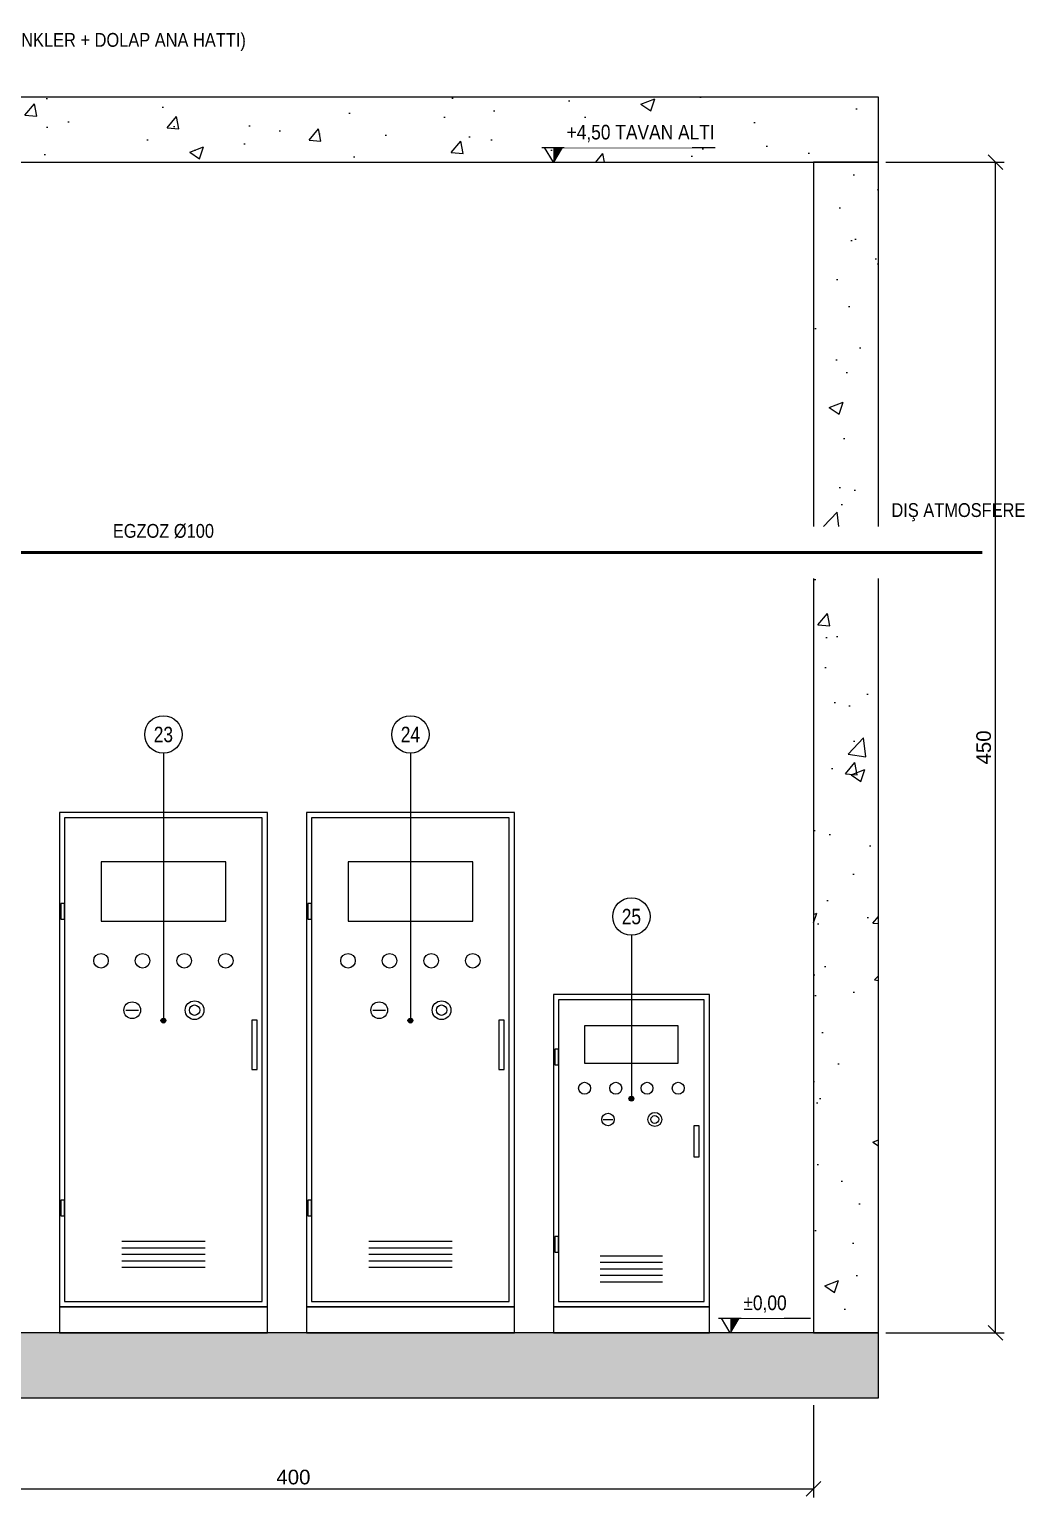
# Model space of a CAD drawing. Header units: centimetres. Extents: x -278 to 1481, y -912 to 580.
# Drawn here: x 1098 to 1481, y -63 to 501 of the extents above; entities that cross this region are included whole.
import ezdxf
from ezdxf.enums import TextEntityAlignment as Align

# ---------------------------------------------------------------- set-up
doc = ezdxf.new("R2010")
doc.units = ezdxf.units.CM
doc.header["$LTSCALE"] = 10
for name, color, linetype in [('ROTAS-BETON', 7, 'Continuous'), ('ROTAS-EGZOZ', 8, 'Continuous'), ('ROTAS-KOT', 2, 'Continuous'), ('ROTAS-MASKE', 7, 'Continuous'), ('ROTAS-NUMARA', 1, 'Continuous'), ('ROTAS-OLCU', 2, 'Continuous'), ('ROTAS-POMPA-EKIPMAN', 4, 'Continuous'), ('ROTAS-POMPA-KAIDE', 8, 'Continuous'), ('ROTAS-TARAMA', 8, 'Continuous'), ('ROTAS-YANGIN-BORU', 1, 'Continuous')]:
    doc.layers.add(name, color=color, linetype=linetype)
doc.styles.add('ROTAS', font='arial.ttf')
doc.dimstyles.new('ROTAS-OLCU', dxfattribs={"dimtxt": 5.625, "dimasz": 4.5, "dimexe": 3.375, "dimexo": 2.8125, "dimgap": 1.6875, "dimtad": 1, "dimdec": 0, "dimtxsty": 'ROTAS', "dimtsz": 2.8125, "dimcen": 2.5, "dimclrd": 2, "dimclre": 2, "dimclrt": 2, "dimazin": 3, "dimtfac": 1, "dimtmove": 0, "dimatfit": 3})

msp = doc.modelspace()

# ---------------------------------------------------------------- hatches: boundary and pattern name
at = {"layer": 'ROTAS-KOT'}
h = msp.add_hatch(color=256, dxfattribs=at)
h.dxf.hatch_style = 1
h.paths.add_polyline_path([(1300, 450), (1300, 455.62), (1303.38, 455.62)])
h = msp.add_hatch(color=256, dxfattribs=at)
h.dxf.hatch_style = 1
h.paths.add_polyline_path([(1368, 0), (1368, 5.62), (1371.38, 5.62)])
at = {"layer": 'ROTAS-NUMARA'}
h = msp.add_hatch(color=256, dxfattribs=at)
h.dxf.hatch_style = 1
h.paths.add_polyline_path([(1150.94, 120), (1150.81, 120.47), (1150.47, 120.81), (1150, 120.94), (1149.53, 120.81), (1149.19, 120.47), (1149.06, 120), (1149.19, 119.53), (1149.53, 119.19), (1150, 119.06), (1150.47, 119.19), (1150.81, 119.53)])
h = msp.add_hatch(color=256, dxfattribs=at)
h.dxf.hatch_style = 1
h.paths.add_polyline_path([(1245.94, 120), (1245.81, 120.47), (1245.47, 120.81), (1245, 120.94), (1244.53, 120.81), (1244.19, 120.47), (1244.06, 120), (1244.19, 119.53), (1244.53, 119.19), (1245, 119.06), (1245.47, 119.19), (1245.81, 119.53)])
h = msp.add_hatch(color=256, dxfattribs=at)
h.dxf.hatch_style = 1
h.paths.add_polyline_path([(1330.94, 90), (1330.81, 90.47), (1330.47, 90.81), (1330, 90.94), (1329.53, 90.81), (1329.19, 90.47), (1329.06, 90), (1329.19, 89.53), (1329.53, 89.19), (1330, 89.06), (1330.47, 89.19), (1330.81, 89.53)])
at = {"layer": 'ROTAS-TARAMA'}
h = msp.add_hatch(dxfattribs=at)
h.set_pattern_fill('AR-CONC', scale=0.3)
h.paths.add_polyline_path([(1425, 475), (1425, 450), (1006, 450), (1006, 475)])
h = msp.add_hatch(dxfattribs=at)
h.set_pattern_fill('AR-CONC', scale=0.3)
h.paths.add_polyline_path([(1400, 450), (1425, 450), (1425, 310), (1400, 310)])
h = msp.add_hatch(dxfattribs=at)
h.set_pattern_fill('AR-CONC', scale=0.3)
h.paths.add_polyline_path([(1425, 0), (1400, 0), (1400, 290), (1425, 290)])
h = msp.add_hatch(dxfattribs=at)
h.set_pattern_fill('AR-CONC', scale=0.3)
h.paths.add_polyline_path([(-230, -25), (1425, -25), (1425, 0), (-230, 0)])

# ---------------------------------------------------------------- linework, layer by layer
at = {"layer": 'ROTAS-BETON'}
for points in [[(1006, 450), (1425, 450), (1425, 475), (1006, 475)], [(1425, 310), (1425, 450), (1400, 450), (1400, 310)], [(1400, 0), (1425, 0), (1425, 290)], [(1400, 290), (1400, 0)]]:
    msp.add_lwpolyline(points, dxfattribs=at)
msp.add_lwpolyline([(-230, -25), (1425, -25), (1425, 0), (-230, 0)], close=True, dxfattribs=at)
at = {"layer": 'ROTAS-EGZOZ', "const_width": 1.17}
msp.add_lwpolyline([(1060, 300), (1465, 300)], dxfattribs=at)
at = {"layer": 'ROTAS-KOT'}
for points in [[(1295.5, 455.62), (1362.19, 455.62)], [(1363.5, 5.62), (1398.94, 5.62)]]:
    msp.add_lwpolyline(points, dxfattribs=at)
for points in [[(1300, 450), (1296.62, 455.62), (1303.38, 455.62)], [(1368, 0), (1364.62, 5.62), (1371.38, 5.62)]]:
    msp.add_lwpolyline(points, close=True, dxfattribs=at)
at = {"layer": 'ROTAS-NUMARA'}
for p, q in [((1150, 222.81), (1150, 120)), ((1245, 222.81), (1245, 120)), ((1330, 152.81), (1330, 90))]:
    msp.add_line(p, q, dxfattribs=at)
for centre in [(1150, 120), (1245, 120), (1330, 90)]:
    msp.add_circle(centre, 0.938, dxfattribs=at)
at = {"layer": 'ROTAS-POMPA-EKIPMAN'}
for points in [[(1110, 10), (1190, 10), (1190, 200), (1110, 200)], [(1112, 12), (1188, 12), (1188, 198), (1112, 198)], [(1205, 10), (1285, 10), (1285, 200), (1205, 200)], [(1207, 12), (1283, 12), (1283, 198), (1207, 198)], [(1126, 158.2), (1174, 158.2), (1174, 181), (1126, 181)], [(1221, 158.2), (1269, 158.2), (1269, 181), (1221, 181)], [(1110.5, 159), (1112, 159), (1112, 165), (1110.5, 165)], [(1205.5, 159), (1207, 159), (1207, 165), (1205.5, 165)], [(1300, 10), (1360, 10), (1360, 130), (1300, 130)], [(1302, 12), (1358, 12), (1358, 128), (1302, 128)], [(1184, 101.2), (1186, 101.2), (1186, 120.2), (1184, 120.2)], [(1279, 101.2), (1281, 101.2), (1281, 120.2), (1279, 120.2)], [(1312, 103.6), (1348, 103.6), (1348, 118), (1312, 118)], [(1300.5, 103), (1302, 103), (1302, 109), (1300.5, 109)], [(1354, 67.6), (1356, 67.6), (1356, 79.6), (1354, 79.6)], [(1110.5, 45), (1112, 45), (1112, 51), (1110.5, 51)], [(1205.5, 45), (1207, 45), (1207, 51), (1205.5, 51)], [(1300.5, 31), (1302, 31), (1302, 37), (1300.5, 37)]]:
    msp.add_lwpolyline(points, close=True, dxfattribs=at)
for points in [[(1135.6, 124), (1140.4, 124)], [(1230.6, 124), (1235.4, 124)], [(1319.2, 82), (1322.8, 82)], [(1134, 35.2), (1166, 35.2)], [(1229, 35.2), (1261, 35.2)], [(1134, 32.7), (1166, 32.7)], [(1134, 30.2), (1166, 30.2)], [(1229, 32.7), (1261, 32.7)], [(1229, 30.2), (1261, 30.2)], [(1318, 29.6), (1342, 29.6)], [(1134, 27.7), (1166, 27.7)], [(1134, 25.2), (1166, 25.2)], [(1229, 27.7), (1261, 27.7)], [(1229, 25.2), (1261, 25.2)], [(1318, 27.1), (1342, 27.1)], [(1318, 24.6), (1342, 24.6)], [(1318, 22.1), (1342, 22.1)], [(1318, 19.6), (1342, 19.6)]]:
    msp.add_lwpolyline(points, dxfattribs=at)
for centre, radius in [((1126, 143), 2.8), ((1142, 143), 2.8), ((1158, 143), 2.8), ((1174, 143), 2.8), ((1221, 143), 2.8), ((1237, 143), 2.8), ((1253, 143), 2.8), ((1269, 143), 2.8), ((1138, 124), 3.2), ((1162, 124), 3.6), ((1162, 124), 2), ((1233, 124), 3.2), ((1257, 124), 3.6), ((1257, 124), 2), ((1312, 94), 2.3), ((1324, 94), 2.3), ((1336, 94), 2.3), ((1348, 94), 2.3), ((1339, 82), 2.7), ((1321, 82), 2.4), ((1339, 82), 1.5)]:
    msp.add_circle(centre, radius, dxfattribs=at)
at = {"layer": 'ROTAS-POMPA-KAIDE'}
for points in [[(1110, 0), (1190, 0), (1190, 10), (1110, 10)], [(1205, 0), (1285, 0), (1285, 10), (1205, 10)], [(1300, 0), (1360, 0), (1360, 10), (1300, 10)]]:
    msp.add_lwpolyline(points, close=True, dxfattribs=at)

# ---------------------------------------------------------------- dimensions: what is measured, and where the dimension line sits
at = {"layer": 'ROTAS-OLCU'}
msp.add_linear_dim(base=(1000, -60), p1=(1000, -25), p2=(1400, -25), dimstyle='ROTAS-OLCU', dxfattribs=at).render()

# ---------------------------------------------------------------- wipeouts: each hides what was drawn before it
for points in [[(1013.2, 493.02), (1146.38, 493.02), (1146.38, 500.72), (1013.2, 500.72)], [(1429.2, 310.67), (1467.19, 310.67), (1467.19, 318.38), (1429.2, 318.38)]]:
    msp.add_wipeout(points).dxf.layer = 'ROTAS-MASKE'

# ---------------------------------------------------------------- next in the draw order: texts
at = {"layer": 'ROTAS-EGZOZ', "style": 'ROTAS', "width": 0.85}
msp.add_text('DIŞ ATMOSFERE', height=5.3125, dxfattribs=at).set_placement((1430, 312), align=Align.BOTTOM_LEFT)
at = {"layer": 'ROTAS-YANGIN-BORU', "style": 'ROTAS', "width": 0.85}
msp.add_text('YANGIN TESİSATINA (SPRİNKLER + DOLAP ANA HATTI)', height=5.3125, dxfattribs=at).set_placement((1014, 497), align=Align.MIDDLE_LEFT)

# ---------------------------------------------------------------- next in the draw order: dimensions: what is measured, and where the dimension line sits
at = {"layer": 'ROTAS-OLCU'}
msp.add_linear_dim(base=(1470, 0), p1=(1425, 0), p2=(1425, 450), angle=90, dimstyle='ROTAS-OLCU', dxfattribs=at).render()

# ---------------------------------------------------------------- next in the draw order: wipeouts: each hides what was drawn before it
for points in [[(1304.22, 455.62), (1353.34, 455.62), (1353.34, 463.78), (1304.22, 463.78)], [(1134.41, 302.67), (1164, 302.67), (1164, 310.38), (1134.41, 310.38)], [(1157.19, 230), (1156.94, 231.86), (1156.22, 233.59), (1155.08, 235.08), (1153.59, 236.22), (1151.86, 236.94), (1150, 237.19), (1148.14, 236.94), (1146.41, 236.22), (1144.92, 235.08), (1143.78, 233.59), (1143.06, 231.86), (1142.81, 230), (1143.06, 228.14), (1143.78, 226.41), (1144.92, 224.92), (1146.41, 223.78), (1148.14, 223.06), (1150, 222.81), (1151.86, 223.06), (1153.59, 223.78), (1155.08, 224.92), (1156.22, 226.41), (1156.94, 228.14)], [(1252.19, 230), (1251.94, 231.86), (1251.22, 233.59), (1250.08, 235.08), (1248.59, 236.22), (1246.86, 236.94), (1245, 237.19), (1243.14, 236.94), (1241.41, 236.22), (1239.92, 235.08), (1238.78, 233.59), (1238.06, 231.86), (1237.81, 230), (1238.06, 228.14), (1238.78, 226.41), (1239.92, 224.92), (1241.41, 223.78), (1243.14, 223.06), (1245, 222.81), (1246.86, 223.06), (1248.59, 223.78), (1250.08, 224.92), (1251.22, 226.41), (1251.94, 228.14)], [(1337.19, 160), (1336.94, 161.86), (1336.22, 163.59), (1335.08, 165.08), (1333.59, 166.22), (1331.86, 166.94), (1330, 167.19), (1328.14, 166.94), (1326.41, 166.22), (1324.92, 165.08), (1323.78, 163.59), (1323.06, 161.86), (1322.81, 160), (1323.06, 158.14), (1323.78, 156.41), (1324.92, 154.92), (1326.41, 153.78), (1328.14, 153.06), (1330, 152.81), (1331.86, 153.06), (1333.59, 153.78), (1335.08, 154.92), (1336.22, 156.41), (1336.94, 158.14)], [(1372.22, 5.62), (1388.73, 5.62), (1388.73, 13.78), (1372.22, 13.78)]]:
    msp.add_wipeout(points).dxf.layer = 'ROTAS-MASKE'

# ---------------------------------------------------------------- next in the draw order: linework, layer by layer
at = {"layer": 'ROTAS-NUMARA'}
for centre in [(1150, 230), (1245, 230), (1330, 160)]:
    msp.add_circle(centre, 7.19, dxfattribs=at)

# ---------------------------------------------------------------- next in the draw order: texts
at = {"layer": 'ROTAS-EGZOZ', "style": 'ROTAS', "width": 0.85}
msp.add_text('EGZOZ Ø100', height=5.312, dxfattribs=at).set_placement((1150, 304), align=Align.BOTTOM_CENTER)
at = {"layer": 'ROTAS-KOT', "style": 'ROTAS', "width": 0.85}
for s, p in [('+4,50 TAVAN ALTI', (1305.06, 457.03)), ('±0,00', (1373.06, 7.03))]:
    msp.add_text(s, height=5.625, dxfattribs=at).set_placement(p, align=Align.BOTTOM_LEFT)
at = {"layer": 'ROTAS-NUMARA', "style": 'ROTAS', "width": 0.8}
for s, p in [('23', (1150, 230)), ('24', (1245, 230)), ('25', (1330, 160))]:
    msp.add_text(s, height=5.938, dxfattribs=at).set_placement(p, align=Align.MIDDLE_CENTER)

doc.saveas('drawing.dxf')
